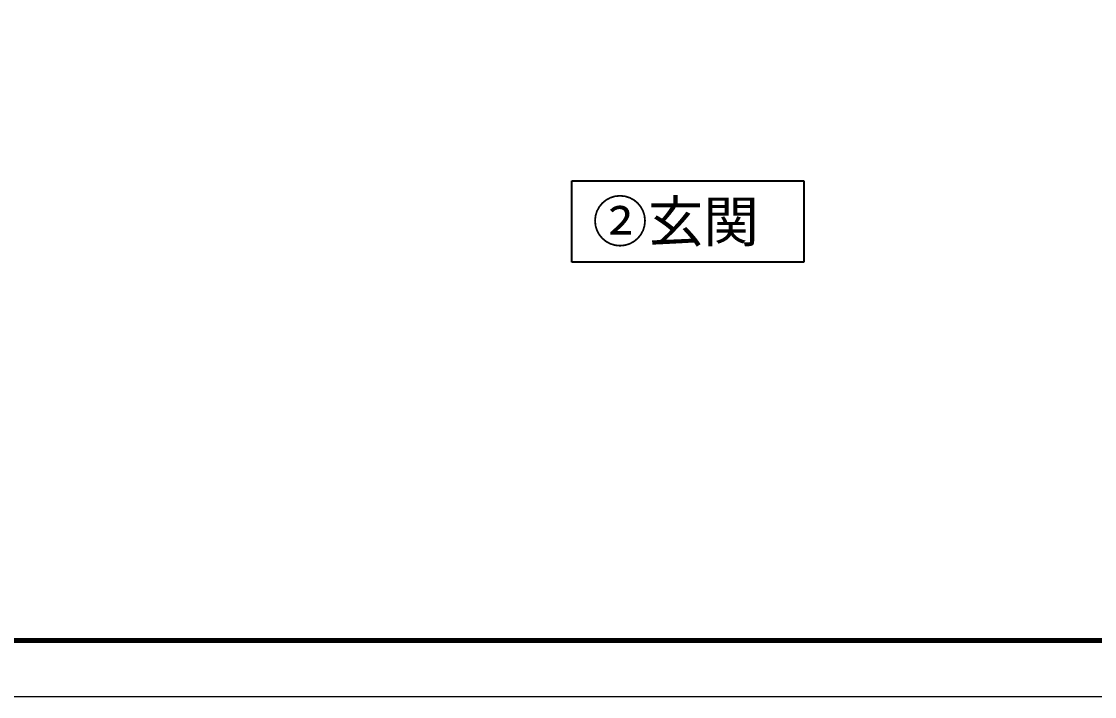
# Model space of a CAD drawing. Header units: millimetres. Extents: x -63086 to 144078, y -129912 to 13382.
# Drawn here: x 19860 to 24706, y -87164 to -84113 of the extents above; entities that cross this region are included whole.
import ezdxf

# ---------------------------------------------------------------- set-up
doc = ezdxf.new("R2010")
doc.units = ezdxf.units.MM
doc.layers.add('01用紙枠', color=7, linetype='Continuous', lineweight=5)
doc.layers.add('文字', color=7, linetype='Continuous')
doc.styles.add('小岩', font='MS Mincho.ttf', dxfattribs={"height": 150})

msp = doc.modelspace()

# ---------------------------------------------------------------- linework, layer by layer
at = {"layer": '01用紙枠'}
msp.add_lwpolyline([(13390.554, -73802.4136), (13390.554, -87163.5065), (32285.0288, -87163.5065), (32285.0288, -73802.4136)], close=True, dxfattribs=at)
msp.add_lwpolyline([(13390.554, -73802.4136), (13390.554, -87163.5065), (32285.0288, -87163.5065), (32285.0288, -73802.4136)], close=True, dxfattribs=at)
at = {"layer": '01用紙枠', "const_width": 22.4934}
msp.add_lwpolyline([(13653.0698, -86910.3804), (32022.513, -86910.3804), (32022.513, -74055.5397), (13653.0698, -74055.5397)], close=True, dxfattribs=at)
msp.add_lwpolyline([(13653.0698, -86910.3804), (32022.513, -86910.3804), (32022.513, -74055.5397), (13653.0698, -74055.5397)], close=True, dxfattribs=at)
msp.add_lwpolyline([(13653.0698, -86910.3804), (32022.513, -86910.3804), (32022.513, -74055.5397), (13653.0698, -74055.5397)], close=True, dxfattribs=at)
at = {"layer": '01用紙枠', "lineweight": 5, "const_width": 22.4934}
msp.add_lwpolyline([(13653.0698, -86910.3804), (32022.513, -86910.3804), (32022.513, -74055.5397), (13653.0698, -74055.5397)], close=True, dxfattribs=at)
msp.add_lwpolyline([(13653.0698, -86910.3804), (32022.513, -86910.3804), (32022.513, -74055.5397), (13653.0698, -74055.5397)], close=True, dxfattribs=at)

# ---------------------------------------------------------------- texts
at = {"layer": '文字', "ltscale": 10, "insert": (22437.9427, -84924.9137), "char_height": 183.84467, "attachment_point": 1, "style": '小岩', "bg_fill": 16, "box_fill_scale": 1.5, "bg_fill_color": 256, "bg_fill_transparency": 0}
msp.add_mtext_dynamic_manual_height_columns('②玄関', width=864.297175, gutter_width=0, heights=[184.1697], dxfattribs=at)

doc.saveas('drawing.dxf')
